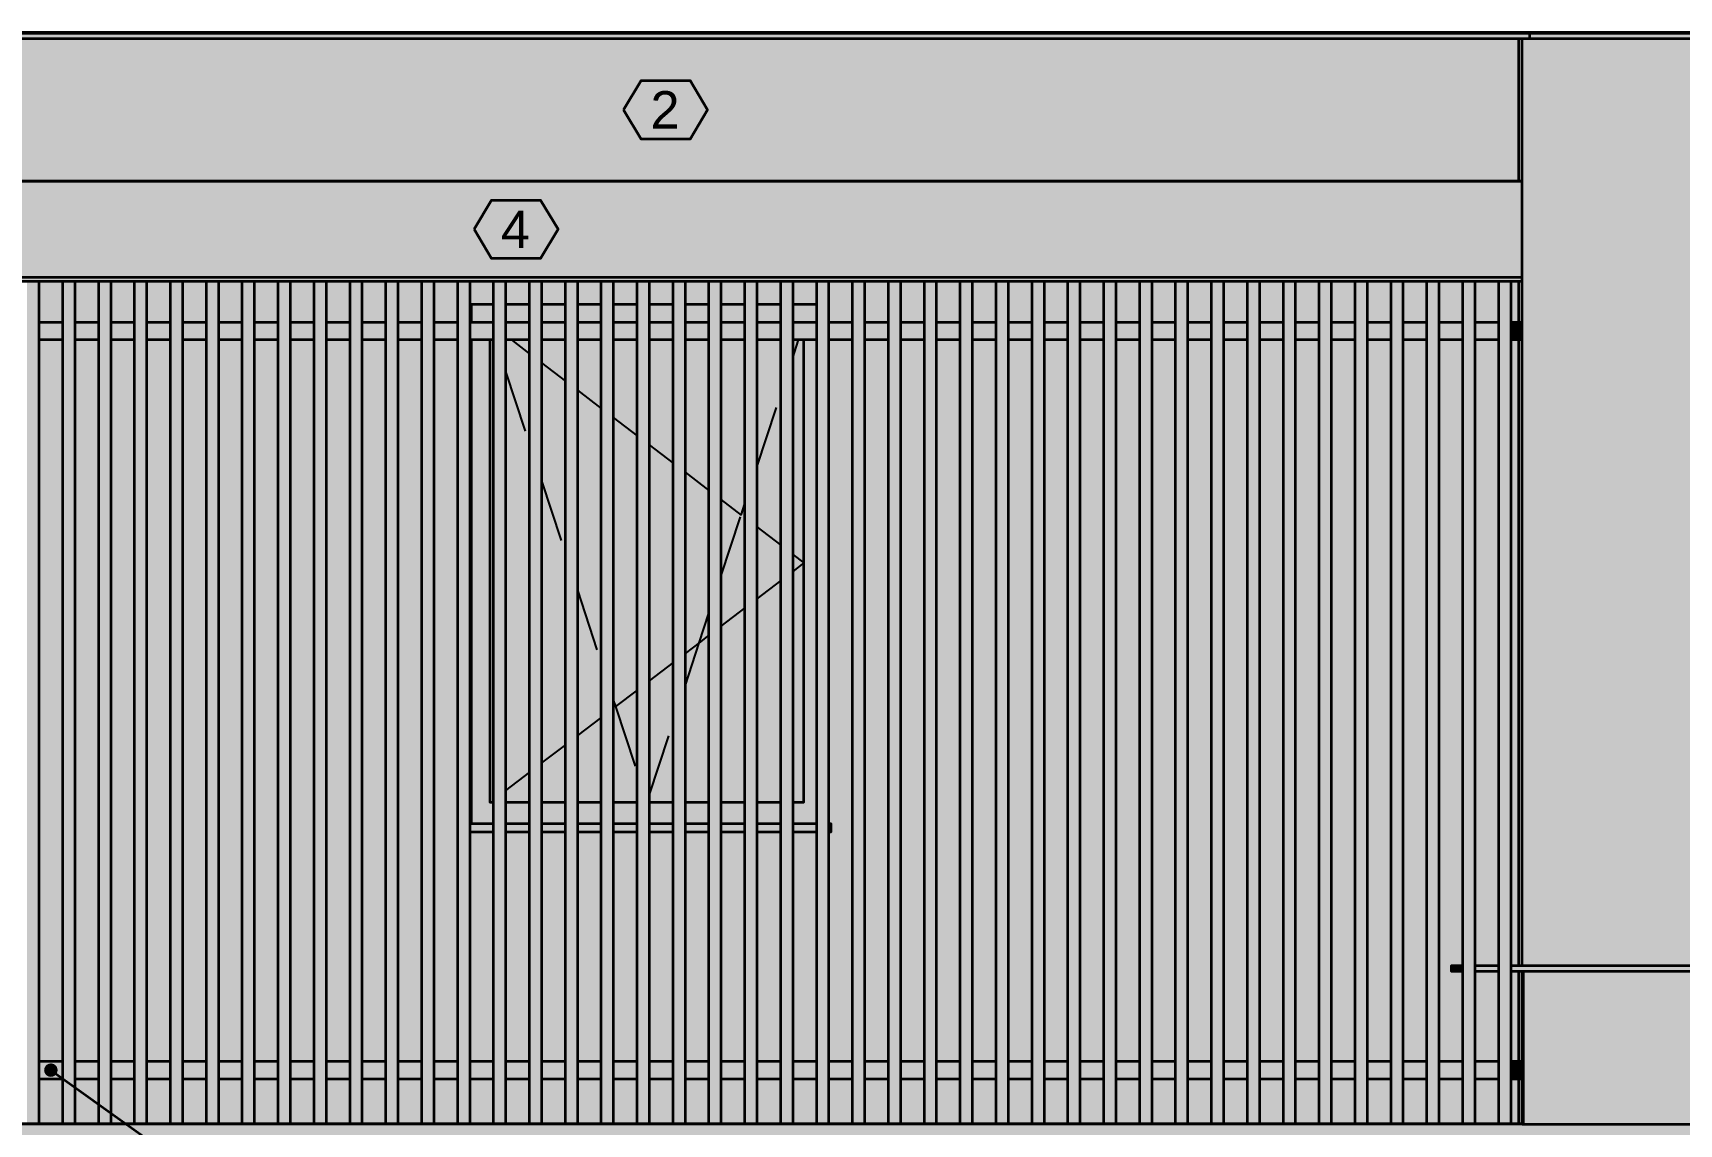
# Model space of a CAD drawing. Header units: metres. Extents: x -9.4 to 8.4, y -1.4 to 10.1.
# Drawn here: x -4.07 to 1.44, y 6.15 to 9.8 of the extents above; entities that cross this region are included whole.
import ezdxf

# ---------------------------------------------------------------- set-up
doc = ezdxf.new("R2010")
doc.units = ezdxf.units.M
doc.linetypes.add('KRESKOWA', pattern=[5.25, 4.2, -1.05])
doc.layers.add('A-ELEWACJE', color=7, linetype='Continuous', lineweight=35)
doc.layers.add('A-OPISY', color=2, linetype='Continuous', lineweight=25)
doc.styles.add('PL_ARIAL', font='arial.ttf')

msp = doc.modelspace()

# ---------------------------------------------------------------- hatches: boundary and pattern name
at = {"layer": 'A-ELEWACJE', "true_color": 0x75787b}
for points in [[(-4.84, 9.796), (0.935, 9.796), (0.935, 9.776), (-4.84, 9.776)], [(0.935, 9.776), (0.935, 9.796), (4.56, 9.796), (4.56, 9.776)], [(-2.5275, 7.154), (-2.5275, 7.125), (-2.6075, 7.125), (-2.6075, 7.154)], [(-2.4075, 7.154), (-2.4075, 7.125), (-2.4875, 7.125), (-2.4875, 7.154)], [(-2.2875, 7.154), (-2.2875, 7.125), (-2.3675, 7.125), (-2.3675, 7.154)], [(-2.1675, 7.154), (-2.1675, 7.125), (-2.2475, 7.125), (-2.2475, 7.154)], [(-2.0475, 7.154), (-2.0475, 7.125), (-2.1275, 7.125), (-2.1275, 7.154)], [(-1.9275, 7.154), (-1.9275, 7.125), (-2.0075, 7.125), (-2.0075, 7.154)], [(-1.8075, 7.154), (-1.8075, 7.125), (-1.8875, 7.125), (-1.8875, 7.154)], [(-1.6875, 7.154), (-1.6875, 7.125), (-1.7675, 7.125), (-1.7675, 7.154)], [(-1.5675, 7.154), (-1.5675, 7.125), (-1.6475, 7.125), (-1.6475, 7.154)], [(-1.4475, 7.154), (-1.4475, 7.125), (-1.5275, 7.125), (-1.5275, 7.154)], [(-1.4, 7.154), (-1.4, 7.125), (-1.4075, 7.125), (-1.4075, 7.154)], [(0.675, 6.68), (0.7125, 6.68), (0.7125, 6.66), (0.675, 6.66)], [(0.8325, 6.68), (0.8325, 6.66), (0.7525, 6.66), (0.7525, 6.68)], [(4.56, 6.68), (4.56, 6.66), (0.8725, 6.66), (0.8725, 6.68)]]:
    msp.add_hatch(color=7, dxfattribs=at).paths.add_polyline_path(points)
at = {"layer": 'A-ELEWACJE', "true_color": 0x606060}
for points in [[(-2.615, 9.776), (-1.415, 9.776), (0.9, 9.776), (0.9, 9.302), (-4.805, 9.302), (-4.805, 9.776)], [(-4.0475, 8.965), (-3.9675, 8.965), (-3.9675, 8.83), (-4.0475, 8.83)], [(-3.9275, 8.965), (-3.8475, 8.965), (-3.8475, 8.83), (-3.9275, 8.83)], [(-3.8075, 8.965), (-3.7275, 8.965), (-3.7275, 8.83), (-3.8075, 8.83)], [(-3.6875, 8.965), (-3.6075, 8.965), (-3.6075, 8.83), (-3.6875, 8.83)], [(-3.5675, 8.965), (-3.4875, 8.965), (-3.4875, 8.83), (-3.5675, 8.83)], [(-3.4475, 8.965), (-3.3675, 8.965), (-3.3675, 8.83), (-3.4475, 8.83)], [(-3.3275, 8.965), (-3.2475, 8.965), (-3.2475, 8.83), (-3.3275, 8.83)], [(-3.2075, 8.965), (-3.1275, 8.965), (-3.1275, 8.83), (-3.2075, 8.83)], [(-3.0875, 8.965), (-3.0075, 8.965), (-3.0075, 8.83), (-3.0875, 8.83)], [(-2.9675, 8.965), (-2.8875, 8.965), (-2.8875, 8.83), (-2.9675, 8.83)], [(-2.8475, 8.965), (-2.7675, 8.965), (-2.7675, 8.83), (-2.8475, 8.83)], [(-2.7275, 8.965), (-2.6475, 8.965), (-2.6475, 8.83), (-2.7275, 8.83)], [(-2.603, 8.888), (-2.603, 8.83), (-2.6075, 8.83), (-2.6075, 8.965), (-2.5275, 8.965), (-2.5275, 8.888)], [(-2.4875, 8.888), (-2.4875, 8.965), (-2.4075, 8.965), (-2.4075, 8.888)], [(-2.3675, 8.888), (-2.3675, 8.965), (-2.2875, 8.965), (-2.2875, 8.888)], [(-2.2475, 8.888), (-2.2475, 8.965), (-2.1675, 8.965), (-2.1675, 8.888)], [(-2.1275, 8.888), (-2.1275, 8.965), (-2.0475, 8.965), (-2.0475, 8.888)], [(-2.0075, 8.888), (-2.0075, 8.965), (-1.9275, 8.965), (-1.9275, 8.888)], [(-1.8875, 8.888), (-1.8875, 8.965), (-1.8075, 8.965), (-1.8075, 8.888)], [(-1.7675, 8.888), (-1.7675, 8.965), (-1.6875, 8.965), (-1.6875, 8.888)], [(-1.6475, 8.888), (-1.6475, 8.965), (-1.5675, 8.965), (-1.5675, 8.888)], [(-1.5275, 8.888), (-1.5275, 8.965), (-1.4475, 8.965), (-1.4475, 8.888)], [(-1.4075, 8.965), (-1.3275, 8.965), (-1.3275, 8.83), (-1.4075, 8.83)], [(-1.2875, 8.965), (-1.2075, 8.965), (-1.2075, 8.83), (-1.2875, 8.83)], [(-1.1675, 8.965), (-1.0875, 8.965), (-1.0875, 8.83), (-1.1675, 8.83)], [(-0.9675, 8.83), (-1.0475, 8.83), (-1.0475, 8.965), (-0.9675, 8.965)], [(-0.8475, 8.83), (-0.9275, 8.83), (-0.9275, 8.965), (-0.8475, 8.965)], [(-0.7275, 8.83), (-0.8075, 8.83), (-0.8075, 8.965), (-0.7275, 8.965)], [(-0.6075, 8.83), (-0.6875, 8.83), (-0.6875, 8.965), (-0.6075, 8.965)], [(-0.4875, 8.83), (-0.5675, 8.83), (-0.5675, 8.965), (-0.4875, 8.965)], [(-0.3675, 8.83), (-0.4475, 8.83), (-0.4475, 8.965), (-0.3675, 8.965)], [(-0.2475, 8.83), (-0.3275, 8.83), (-0.3275, 8.965), (-0.2475, 8.965)], [(-0.1275, 8.83), (-0.2075, 8.83), (-0.2075, 8.965), (-0.1275, 8.965)], [(-0.0075, 8.83), (-0.0875, 8.83), (-0.0875, 8.965), (-0.0075, 8.965)], [(0.0325, 8.965), (0.1125, 8.965), (0.1125, 8.83), (0.0325, 8.83)], [(0.1525, 8.965), (0.2325, 8.965), (0.2325, 8.83), (0.1525, 8.83)], [(0.2725, 8.965), (0.3525, 8.965), (0.3525, 8.83), (0.2725, 8.83)], [(0.3925, 8.965), (0.4725, 8.965), (0.4725, 8.83), (0.3925, 8.83)], [(0.5125, 8.965), (0.5925, 8.965), (0.5925, 8.83), (0.5125, 8.83)], [(0.6325, 8.965), (0.7125, 8.965), (0.7125, 8.83), (0.6325, 8.83)], [(0.7525, 8.965), (0.8325, 8.965), (0.8325, 8.83), (0.7525, 8.83)], [(0.8725, 8.965), (0.9, 8.965), (0.9, 8.83), (0.8725, 8.83)], [(-4.0475, 8.77), (-3.9675, 8.77), (-3.9675, 6.36), (-4.0475, 6.36)], [(-3.9275, 8.77), (-3.8475, 8.77), (-3.8475, 6.36), (-3.9275, 6.36)], [(-3.8075, 8.77), (-3.7275, 8.77), (-3.7275, 6.36), (-3.8075, 6.36)], [(-3.6875, 8.77), (-3.6075, 8.77), (-3.6075, 6.36), (-3.6875, 6.36)], [(-3.5675, 8.77), (-3.4875, 8.77), (-3.4875, 6.36), (-3.5675, 6.36)], [(-3.4475, 8.77), (-3.3675, 8.77), (-3.3675, 6.36), (-3.4475, 6.36)], [(-3.3275, 8.77), (-3.2475, 8.77), (-3.2475, 6.36), (-3.3275, 6.36)], [(-3.2075, 8.77), (-3.1275, 8.77), (-3.1275, 6.36), (-3.2075, 6.36)], [(-3.0875, 8.77), (-3.0075, 8.77), (-3.0075, 6.36), (-3.0875, 6.36)], [(-2.9675, 8.77), (-2.8875, 8.77), (-2.8875, 6.36), (-2.9675, 6.36)], [(-2.8475, 8.77), (-2.7675, 8.77), (-2.7675, 6.36), (-2.8475, 6.36)], [(-2.7275, 8.77), (-2.6475, 8.77), (-2.6475, 6.36), (-2.7275, 6.36)], [(-2.603, 7.154), (-2.6075, 7.154), (-2.6075, 8.77), (-2.603, 8.77)], [(-1.4075, 8.77), (-1.3275, 8.77), (-1.3275, 6.36), (-1.4075, 6.36), (-1.4075, 7.125), (-1.4, 7.125), (-1.4, 7.154), (-1.4075, 7.154)], [(-1.2875, 8.77), (-1.2075, 8.77), (-1.2075, 6.36), (-1.2875, 6.36)], [(-1.1675, 8.77), (-1.0875, 8.77), (-1.0875, 6.36), (-1.1675, 6.36)], [(-1.0475, 6.36), (-1.0475, 8.77), (-0.9675, 8.77), (-0.9675, 6.36)], [(-0.9275, 6.36), (-0.9275, 8.77), (-0.8475, 8.77), (-0.8475, 6.36)], [(-0.8075, 6.36), (-0.8075, 8.77), (-0.7275, 8.77), (-0.7275, 6.36)], [(-0.6875, 6.36), (-0.6875, 8.77), (-0.6075, 8.77), (-0.6075, 6.36)], [(-0.5675, 6.36), (-0.5675, 8.77), (-0.4875, 8.77), (-0.4875, 6.36)], [(-0.4475, 6.36), (-0.4475, 8.77), (-0.3675, 8.77), (-0.3675, 6.36)], [(-0.3275, 6.36), (-0.3275, 8.77), (-0.2475, 8.77), (-0.2475, 6.36)], [(-0.2075, 6.36), (-0.2075, 8.77), (-0.1275, 8.77), (-0.1275, 6.36)], [(-0.0875, 6.36), (-0.0875, 8.77), (-0.0075, 8.77), (-0.0075, 6.36)], [(0.0325, 6.36), (0.0325, 8.77), (0.1125, 8.77), (0.1125, 6.36)], [(0.1525, 6.36), (0.1525, 8.77), (0.2325, 8.77), (0.2325, 6.36)], [(0.2725, 6.36), (0.2725, 8.77), (0.3525, 8.77), (0.3525, 6.36)], [(0.3925, 6.36), (0.3925, 8.77), (0.4725, 8.77), (0.4725, 6.36)], [(0.5125, 6.36), (0.5125, 8.77), (0.5925, 8.77), (0.5925, 6.36)], [(0.6325, 6.36), (0.6325, 8.77), (0.7125, 8.77), (0.7125, 6.68), (0.675, 6.68), (0.675, 6.66), (0.7125, 6.66), (0.7125, 6.36)], [(0.8325, 6.68), (0.7525, 6.68), (0.7525, 8.77), (0.8325, 8.77)], [(0.8725, 8.77), (0.9, 8.77), (0.9, 6.68), (0.8725, 6.68)], [(-2.6075, 6.36), (-2.6075, 7.125), (-2.5275, 7.125), (-2.5275, 6.36)], [(-2.4875, 7.125), (-2.4075, 7.125), (-2.4075, 6.36), (-2.4875, 6.36)], [(-2.3675, 6.36), (-2.3675, 7.125), (-2.2875, 7.125), (-2.2875, 6.36)], [(-2.2475, 6.36), (-2.2475, 7.125), (-2.1675, 7.125), (-2.1675, 6.36)], [(-2.1275, 6.36), (-2.1275, 7.125), (-2.0475, 7.125), (-2.0475, 6.36)], [(-2.0075, 6.36), (-2.0075, 7.125), (-1.9275, 7.125), (-1.9275, 6.36)], [(-1.8875, 6.36), (-1.8875, 7.125), (-1.8075, 7.125), (-1.8075, 6.36)], [(-1.7675, 6.36), (-1.7675, 7.125), (-1.6875, 7.125), (-1.6875, 6.36)], [(-1.6475, 6.36), (-1.6475, 7.125), (-1.5675, 7.125), (-1.5675, 6.36)], [(-1.5275, 7.125), (-1.4475, 7.125), (-1.4475, 6.36), (-1.5275, 6.36)], [(0.7525, 6.36), (0.7525, 6.66), (0.8325, 6.66), (0.8325, 6.36)], [(0.8725, 6.36), (0.8725, 6.66), (0.9, 6.66), (0.9, 6.36)], [(-3.9675, 6.3), (-3.9675, 6.152), (-4.0475, 6.152), (-4.0475, 6.3)], [(-3.8475, 6.3), (-3.8475, 6.152), (-3.9275, 6.152), (-3.9275, 6.3)], [(-3.8075, 6.152), (-3.8075, 6.3), (-3.7275, 6.3), (-3.7275, 6.152)], [(-3.6075, 6.3), (-3.6075, 6.152), (-3.6875, 6.152), (-3.6875, 6.3)], [(-3.4875, 6.3), (-3.4875, 6.152), (-3.5675, 6.152), (-3.5675, 6.3)], [(-3.3675, 6.3), (-3.3675, 6.152), (-3.4475, 6.152), (-3.4475, 6.3)], [(-3.2475, 6.3), (-3.2475, 6.152), (-3.3275, 6.152), (-3.3275, 6.3)], [(-3.1275, 6.3), (-3.1275, 6.152), (-3.2075, 6.152), (-3.2075, 6.3)], [(-3.0075, 6.3), (-3.0075, 6.152), (-3.0875, 6.152), (-3.0875, 6.3)], [(-2.8875, 6.3), (-2.8875, 6.152), (-2.9675, 6.152), (-2.9675, 6.3)], [(-2.7675, 6.3), (-2.7675, 6.152), (-2.8475, 6.152), (-2.8475, 6.3)], [(-2.6475, 6.3), (-2.6475, 6.152), (-2.7275, 6.152), (-2.7275, 6.3)], [(-2.6075, 6.152), (-2.6075, 6.3), (-2.5275, 6.3), (-2.5275, 6.152)], [(-2.4075, 6.3), (-2.4075, 6.152), (-2.4875, 6.152), (-2.4875, 6.3)], [(-2.2875, 6.3), (-2.2875, 6.152), (-2.3675, 6.152), (-2.3675, 6.3)], [(-2.1675, 6.3), (-2.1675, 6.152), (-2.2475, 6.152), (-2.2475, 6.3)], [(-2.0475, 6.3), (-2.0475, 6.152), (-2.1275, 6.152), (-2.1275, 6.3)], [(-1.9275, 6.3), (-1.9275, 6.152), (-2.0075, 6.152), (-2.0075, 6.3)], [(-1.8075, 6.3), (-1.8075, 6.152), (-1.8875, 6.152), (-1.8875, 6.3)], [(-1.6875, 6.3), (-1.6875, 6.152), (-1.7675, 6.152), (-1.7675, 6.3)], [(-1.5675, 6.152), (-1.6475, 6.152), (-1.6475, 6.3), (-1.5675, 6.3)], [(-1.4475, 6.152), (-1.5275, 6.152), (-1.5275, 6.3), (-1.4475, 6.3)], [(-1.3275, 6.152), (-1.4075, 6.152), (-1.4075, 6.3), (-1.3275, 6.3)], [(-1.2875, 6.152), (-1.2875, 6.3), (-1.2075, 6.3), (-1.2075, 6.152)], [(-1.0875, 6.3), (-1.0875, 6.152), (-1.1675, 6.152), (-1.1675, 6.3)], [(-0.9675, 6.3), (-0.9675, 6.152), (-1.0475, 6.152), (-1.0475, 6.3)], [(-0.8475, 6.3), (-0.8475, 6.152), (-0.9275, 6.152), (-0.9275, 6.3)], [(-0.7275, 6.3), (-0.7275, 6.152), (-0.8075, 6.152), (-0.8075, 6.3)], [(-0.6075, 6.3), (-0.6075, 6.152), (-0.6875, 6.152), (-0.6875, 6.3)], [(-0.4875, 6.3), (-0.4875, 6.152), (-0.5675, 6.152), (-0.5675, 6.3)], [(-0.3675, 6.3), (-0.3675, 6.152), (-0.4475, 6.152), (-0.4475, 6.3)], [(-0.2475, 6.3), (-0.2475, 6.152), (-0.3275, 6.152), (-0.3275, 6.3)], [(-0.1275, 6.3), (-0.1275, 6.152), (-0.2075, 6.152), (-0.2075, 6.3)], [(-0.0075, 6.3), (-0.0075, 6.152), (-0.0875, 6.152), (-0.0875, 6.3)], [(0.1125, 6.3), (0.1125, 6.152), (0.0325, 6.152), (0.0325, 6.3)], [(0.2325, 6.3), (0.2325, 6.152), (0.1525, 6.152), (0.1525, 6.3)], [(0.3525, 6.3), (0.3525, 6.152), (0.2725, 6.152), (0.2725, 6.3)], [(0.4725, 6.3), (0.4725, 6.152), (0.3925, 6.152), (0.3925, 6.3)], [(0.5925, 6.3), (0.5925, 6.152), (0.5125, 6.152), (0.5125, 6.3)], [(0.7125, 6.3), (0.7125, 6.152), (0.6325, 6.152), (0.6325, 6.3)], [(0.8325, 6.3), (0.8325, 6.152), (0.7525, 6.152), (0.7525, 6.3)], [(0.9, 6.3), (0.9, 6.152), (0.8725, 6.152), (0.8725, 6.3)]]:
    msp.add_hatch(color=7, dxfattribs=at).paths.add_polyline_path(points)
at = {"layer": 'A-ELEWACJE', "true_color": 0xf5f4f1}
for points in [[(0.9, 9.776), (0.91, 9.776), (0.91, 9.302), (0.9, 9.302)], [(0.935, 9.776), (4.525, 9.776), (4.525, 6.68), (4.015, 6.68), (4.005, 6.68), (3.88, 6.68), (0.91, 6.68), (0.91, 8.77), (0.91, 8.83), (0.91, 8.965), (0.91, 8.98), (0.91, 9.3), (0.91, 9.302), (0.91, 9.776)], [(0.91, 8.98), (0.91, 8.965), (-5.815, 8.965), (-5.815, 8.98)], [(0.9, 8.965), (0.91, 8.965), (0.91, 8.83), (0.9, 8.83)], [(0.9, 8.77), (0.91, 8.77), (0.91, 6.68), (0.9, 6.68)], [(0.9, 6.66), (0.91, 6.66), (0.91, 6.36), (0.9, 6.36)], [(0.9, 6.3), (0.91, 6.3), (0.91, 6.152), (0.9, 6.152)]]:
    msp.add_hatch(color=7, dxfattribs=at).paths.add_polyline_path(points)
at = {"layer": 'A-ELEWACJE', "true_color": 0x797d80}
for points in [[(-5.815, 9.3), (-5.815, 9.302), (0.91, 9.302), (0.91, 9.3)], [(-5.815, 6.15), (-5.815, 6.152), (0.91, 6.152), (0.91, 6.15)]]:
    msp.add_hatch(color=7, dxfattribs=at).paths.add_polyline_path(points)
at = {"layer": 'A-ELEWACJE', "true_color": 0xbab7af}
for points in [[(-5.815, 9.3), (0.91, 9.3), (0.91, 8.98), (-5.815, 8.98)], [(-5.815, 6.15), (0.91, 6.15), (0.91, 5.85), (-5.815, 5.85)]]:
    msp.add_hatch(color=7, dxfattribs=at).paths.add_polyline_path(points)
at = {"layer": 'A-ELEWACJE', "true_color": 0xa37650}
for points in [[(-4.0475, 6.152), (-4.0875, 6.152), (-4.0875, 8.965), (-4.0475, 8.965)], [(-3.9675, 8.965), (-3.9275, 8.965), (-3.9275, 6.152), (-3.9675, 6.152)], [(-3.8075, 6.152), (-3.8475, 6.152), (-3.8475, 8.965), (-3.8075, 8.965)], [(-3.6875, 6.152), (-3.7275, 6.152), (-3.7275, 8.965), (-3.6875, 8.965)], [(-3.6075, 8.965), (-3.5675, 8.965), (-3.5675, 6.152), (-3.6075, 6.152)], [(-3.4475, 6.152), (-3.4875, 6.152), (-3.4875, 8.965), (-3.4475, 8.965)], [(-3.3275, 6.152), (-3.3675, 6.152), (-3.3675, 8.965), (-3.3275, 8.965)], [(-3.2475, 8.965), (-3.2075, 8.965), (-3.2075, 6.152), (-3.2475, 6.152)], [(-3.0875, 6.152), (-3.1275, 6.152), (-3.1275, 8.965), (-3.0875, 8.965)], [(-2.9675, 6.152), (-3.0075, 6.152), (-3.0075, 8.965), (-2.9675, 8.965)], [(-2.8475, 6.152), (-2.8875, 6.152), (-2.8875, 8.965), (-2.8475, 8.965)], [(-2.7675, 8.965), (-2.7275, 8.965), (-2.7275, 6.152), (-2.7675, 6.152)], [(-2.6075, 6.152), (-2.6475, 6.152), (-2.6475, 8.965), (-2.6075, 8.965)], [(-2.4875, 6.152), (-2.5275, 6.152), (-2.5275, 8.965), (-2.4875, 8.965)], [(-2.4075, 8.965), (-2.3675, 8.965), (-2.3675, 6.152), (-2.4075, 6.152)], [(-2.2475, 6.152), (-2.2875, 6.152), (-2.2875, 8.965), (-2.2475, 8.965)], [(-2.1275, 6.152), (-2.1675, 6.152), (-2.1675, 8.965), (-2.1275, 8.965)], [(-2.0475, 8.965), (-2.0075, 8.965), (-2.0075, 6.152), (-2.0475, 6.152)], [(-1.8875, 6.152), (-1.9275, 6.152), (-1.9275, 8.965), (-1.8875, 8.965)], [(-1.7675, 6.152), (-1.8075, 6.152), (-1.8075, 8.965), (-1.7675, 8.965)], [(-1.6875, 8.965), (-1.6475, 8.965), (-1.6475, 6.152), (-1.6875, 6.152)], [(-1.5275, 6.152), (-1.5675, 6.152), (-1.5675, 8.965), (-1.5275, 8.965)], [(-1.4075, 6.152), (-1.4475, 6.152), (-1.4475, 8.965), (-1.4075, 8.965)], [(-1.3275, 8.965), (-1.2875, 8.965), (-1.2875, 6.152), (-1.3275, 6.152)], [(-1.1675, 6.152), (-1.2075, 6.152), (-1.2075, 8.965), (-1.1675, 8.965)], [(-1.0475, 6.152), (-1.0875, 6.152), (-1.0875, 8.965), (-1.0475, 8.965)], [(-0.9675, 8.965), (-0.9275, 8.965), (-0.9275, 6.152), (-0.9675, 6.152)], [(-0.8075, 6.152), (-0.8475, 6.152), (-0.8475, 8.965), (-0.8075, 8.965)], [(-0.6875, 6.152), (-0.7275, 6.152), (-0.7275, 8.965), (-0.6875, 8.965)], [(-0.6075, 8.965), (-0.5675, 8.965), (-0.5675, 6.152), (-0.6075, 6.152)], [(-0.4475, 6.152), (-0.4875, 6.152), (-0.4875, 8.965), (-0.4475, 8.965)], [(-0.3275, 6.152), (-0.3675, 6.152), (-0.3675, 8.965), (-0.3275, 8.965)], [(-0.2475, 8.965), (-0.2075, 8.965), (-0.2075, 6.152), (-0.2475, 6.152)], [(-0.0875, 6.152), (-0.1275, 6.152), (-0.1275, 8.965), (-0.0875, 8.965)], [(0.0325, 6.152), (-0.0075, 6.152), (-0.0075, 8.965), (0.0325, 8.965)], [(0.1125, 8.965), (0.1525, 8.965), (0.1525, 6.152), (0.1125, 6.152)], [(0.2725, 6.152), (0.2325, 6.152), (0.2325, 8.965), (0.2725, 8.965)], [(0.3925, 6.152), (0.3525, 6.152), (0.3525, 8.965), (0.3925, 8.965)], [(0.5125, 6.152), (0.4725, 6.152), (0.4725, 8.965), (0.5125, 8.965)], [(0.6325, 6.152), (0.5925, 6.152), (0.5925, 8.965), (0.6325, 8.965)], [(0.7525, 6.152), (0.7125, 6.152), (0.7125, 8.965), (0.7525, 8.965)], [(0.8725, 6.152), (0.8325, 6.152), (0.8325, 8.965), (0.8725, 8.965)]]:
    msp.add_hatch(color=7, dxfattribs=at).paths.add_polyline_path(points)
at = {"layer": 'A-ELEWACJE', "true_color": 0x6a6d70}
for points in [[(-2.5275, 8.83), (-2.603, 8.83), (-2.603, 8.888), (-2.5275, 8.888)], [(-2.4875, 8.888), (-2.4075, 8.888), (-2.4075, 8.83), (-2.4875, 8.83)], [(-2.3675, 8.888), (-2.2875, 8.888), (-2.2875, 8.83), (-2.3675, 8.83)], [(-2.2475, 8.888), (-2.1675, 8.888), (-2.1675, 8.83), (-2.2475, 8.83)], [(-2.0475, 8.888), (-2.0475, 8.83), (-2.1275, 8.83), (-2.1275, 8.888)], [(-2.0075, 8.83), (-2.0075, 8.888), (-1.9275, 8.888), (-1.9275, 8.83)], [(-1.8875, 8.83), (-1.8875, 8.888), (-1.8075, 8.888), (-1.8075, 8.83)], [(-1.6875, 8.83), (-1.7675, 8.83), (-1.7675, 8.888), (-1.6875, 8.888)], [(-1.5675, 8.83), (-1.6475, 8.83), (-1.6475, 8.888), (-1.5675, 8.888)], [(-1.4475, 8.83), (-1.5275, 8.83), (-1.5275, 8.888), (-1.4475, 8.888)], [(-2.54, 7.225), (-2.5275, 7.225), (-2.5275, 7.154), (-2.603, 7.154), (-2.603, 8.77), (-2.54, 8.77)], [(-1.49, 8.77), (-1.4475, 8.77), (-1.4475, 7.154), (-1.5275, 7.154), (-1.5275, 7.225), (-1.49, 7.225)], [(-2.4075, 7.225), (-2.4075, 7.154), (-2.4875, 7.154), (-2.4875, 7.225)], [(-2.2875, 7.225), (-2.2875, 7.154), (-2.3675, 7.154), (-2.3675, 7.225)], [(-2.1675, 7.225), (-2.1675, 7.154), (-2.2475, 7.154), (-2.2475, 7.225)], [(-2.0475, 7.225), (-2.0475, 7.154), (-2.1275, 7.154), (-2.1275, 7.225)], [(-1.9275, 7.225), (-1.9275, 7.154), (-2.0075, 7.154), (-2.0075, 7.225)], [(-1.8075, 7.225), (-1.8075, 7.154), (-1.8875, 7.154), (-1.8875, 7.225)], [(-1.6875, 7.225), (-1.6875, 7.154), (-1.7675, 7.154), (-1.7675, 7.225)], [(-1.5675, 7.225), (-1.5675, 7.154), (-1.6475, 7.154), (-1.6475, 7.225)]]:
    msp.add_hatch(color=7, dxfattribs=at).paths.add_polyline_path(points)
at = {"layer": 'A-ELEWACJE', "true_color": 0x6b6e70}
for points in [[(-3.9675, 8.83), (-3.9675, 8.77), (-4.0475, 8.77), (-4.0475, 8.83)], [(-3.8475, 8.83), (-3.8475, 8.77), (-3.9275, 8.77), (-3.9275, 8.83)], [(-3.7275, 8.83), (-3.7275, 8.77), (-3.8075, 8.77), (-3.8075, 8.83)], [(-3.6075, 8.83), (-3.6075, 8.77), (-3.6875, 8.77), (-3.6875, 8.83)], [(-3.4875, 8.83), (-3.4875, 8.77), (-3.5675, 8.77), (-3.5675, 8.83)], [(-3.3675, 8.83), (-3.3675, 8.77), (-3.4475, 8.77), (-3.4475, 8.83)], [(-3.2475, 8.83), (-3.2475, 8.77), (-3.3275, 8.77), (-3.3275, 8.83)], [(-3.1275, 8.83), (-3.1275, 8.77), (-3.2075, 8.77), (-3.2075, 8.83)], [(-3.0075, 8.83), (-3.0075, 8.77), (-3.0875, 8.77), (-3.0875, 8.83)], [(-2.8875, 8.83), (-2.8875, 8.77), (-2.9675, 8.77), (-2.9675, 8.83)], [(-2.7675, 8.83), (-2.7675, 8.77), (-2.8475, 8.77), (-2.8475, 8.83)], [(-2.6475, 8.83), (-2.6475, 8.77), (-2.7275, 8.77), (-2.7275, 8.83)], [(-2.5275, 8.83), (-2.5275, 8.77), (-2.6075, 8.77), (-2.6075, 8.83)], [(-2.4075, 8.83), (-2.4075, 8.77), (-2.4875, 8.77), (-2.4875, 8.83)], [(-2.2875, 8.83), (-2.2875, 8.77), (-2.3675, 8.77), (-2.3675, 8.83)], [(-2.1675, 8.83), (-2.1675, 8.77), (-2.2475, 8.77), (-2.2475, 8.83)], [(-2.0475, 8.83), (-2.0475, 8.77), (-2.1275, 8.77), (-2.1275, 8.83)], [(-1.9275, 8.83), (-1.9275, 8.77), (-2.0075, 8.77), (-2.0075, 8.83)], [(-1.8075, 8.83), (-1.8075, 8.77), (-1.8875, 8.77), (-1.8875, 8.83)], [(-1.6875, 8.83), (-1.6875, 8.77), (-1.7675, 8.77), (-1.7675, 8.83)], [(-1.5675, 8.83), (-1.5675, 8.77), (-1.6475, 8.77), (-1.6475, 8.83)], [(-1.4475, 8.83), (-1.4475, 8.77), (-1.5275, 8.77), (-1.5275, 8.83)], [(-1.3275, 8.83), (-1.3275, 8.77), (-1.4075, 8.77), (-1.4075, 8.83)], [(-1.2075, 8.83), (-1.2075, 8.77), (-1.2875, 8.77), (-1.2875, 8.83)], [(-1.0875, 8.83), (-1.0875, 8.77), (-1.1675, 8.77), (-1.1675, 8.83)], [(-0.9675, 8.83), (-0.9675, 8.77), (-1.0475, 8.77), (-1.0475, 8.83)], [(-0.8475, 8.83), (-0.8475, 8.77), (-0.9275, 8.77), (-0.9275, 8.83)], [(-0.7275, 8.83), (-0.7275, 8.77), (-0.8075, 8.77), (-0.8075, 8.83)], [(-0.6075, 8.83), (-0.6075, 8.77), (-0.6875, 8.77), (-0.6875, 8.83)], [(-0.4875, 8.83), (-0.4875, 8.77), (-0.5675, 8.77), (-0.5675, 8.83)], [(-0.3675, 8.83), (-0.3675, 8.77), (-0.4475, 8.77), (-0.4475, 8.83)], [(-0.2475, 8.83), (-0.2475, 8.77), (-0.3275, 8.77), (-0.3275, 8.83)], [(-0.1275, 8.83), (-0.1275, 8.77), (-0.2075, 8.77), (-0.2075, 8.83)], [(-0.0075, 8.83), (-0.0075, 8.77), (-0.0875, 8.77), (-0.0875, 8.83)], [(0.1125, 8.83), (0.1125, 8.77), (0.0325, 8.77), (0.0325, 8.83)], [(0.2325, 8.83), (0.2325, 8.77), (0.1525, 8.77), (0.1525, 8.83)], [(0.3525, 8.83), (0.3525, 8.77), (0.2725, 8.77), (0.2725, 8.83)], [(0.4725, 8.83), (0.4725, 8.77), (0.3925, 8.77), (0.3925, 8.83)], [(0.5925, 8.83), (0.5925, 8.77), (0.5125, 8.77), (0.5125, 8.83)], [(0.7125, 8.83), (0.7125, 8.77), (0.6325, 8.77), (0.6325, 8.83)], [(0.8325, 8.83), (0.8325, 8.77), (0.7525, 8.77), (0.7525, 8.83)], [(0.91, 8.83), (0.91, 8.77), (0.8725, 8.77), (0.8725, 8.83)], [(-3.9675, 6.36), (-3.9675, 6.3), (-4.0475, 6.3), (-4.0475, 6.36)], [(-3.8475, 6.36), (-3.8475, 6.3), (-3.9275, 6.3), (-3.9275, 6.36)], [(-3.7275, 6.36), (-3.7275, 6.3), (-3.8075, 6.3), (-3.8075, 6.36)], [(-3.6075, 6.36), (-3.6075, 6.3), (-3.6875, 6.3), (-3.6875, 6.36)], [(-3.4875, 6.36), (-3.4875, 6.3), (-3.5675, 6.3), (-3.5675, 6.36)], [(-3.3675, 6.36), (-3.3675, 6.3), (-3.4475, 6.3), (-3.4475, 6.36)], [(-3.2475, 6.36), (-3.2475, 6.3), (-3.3275, 6.3), (-3.3275, 6.36)], [(-3.1275, 6.36), (-3.1275, 6.3), (-3.2075, 6.3), (-3.2075, 6.36)], [(-3.0075, 6.36), (-3.0075, 6.3), (-3.0875, 6.3), (-3.0875, 6.36)], [(-2.8875, 6.36), (-2.8875, 6.3), (-2.9675, 6.3), (-2.9675, 6.36)], [(-2.7675, 6.36), (-2.7675, 6.3), (-2.8475, 6.3), (-2.8475, 6.36)], [(-2.6475, 6.36), (-2.6475, 6.3), (-2.7275, 6.3), (-2.7275, 6.36)], [(-2.5275, 6.36), (-2.5275, 6.3), (-2.6075, 6.3), (-2.6075, 6.36)], [(-2.4075, 6.36), (-2.4075, 6.3), (-2.4875, 6.3), (-2.4875, 6.36)], [(-2.2875, 6.36), (-2.2875, 6.3), (-2.3675, 6.3), (-2.3675, 6.36)], [(-2.1675, 6.36), (-2.1675, 6.3), (-2.2475, 6.3), (-2.2475, 6.36)], [(-2.0475, 6.36), (-2.0475, 6.3), (-2.1275, 6.3), (-2.1275, 6.36)], [(-1.9275, 6.36), (-1.9275, 6.3), (-2.0075, 6.3), (-2.0075, 6.36)], [(-1.8075, 6.36), (-1.8075, 6.3), (-1.8875, 6.3), (-1.8875, 6.36)], [(-1.6875, 6.36), (-1.6875, 6.3), (-1.7675, 6.3), (-1.7675, 6.36)], [(-1.5675, 6.36), (-1.5675, 6.3), (-1.6475, 6.3), (-1.6475, 6.36)], [(-1.4475, 6.36), (-1.4475, 6.3), (-1.5275, 6.3), (-1.5275, 6.36)], [(-1.3275, 6.36), (-1.3275, 6.3), (-1.4075, 6.3), (-1.4075, 6.36)], [(-1.2075, 6.36), (-1.2075, 6.3), (-1.2875, 6.3), (-1.2875, 6.36)], [(-1.0875, 6.36), (-1.0875, 6.3), (-1.1675, 6.3), (-1.1675, 6.36)], [(-0.9675, 6.36), (-0.9675, 6.3), (-1.0475, 6.3), (-1.0475, 6.36)], [(-0.8475, 6.36), (-0.8475, 6.3), (-0.9275, 6.3), (-0.9275, 6.36)], [(-0.7275, 6.36), (-0.7275, 6.3), (-0.8075, 6.3), (-0.8075, 6.36)], [(-0.6075, 6.36), (-0.6075, 6.3), (-0.6875, 6.3), (-0.6875, 6.36)], [(-0.4875, 6.36), (-0.4875, 6.3), (-0.5675, 6.3), (-0.5675, 6.36)], [(-0.3675, 6.36), (-0.3675, 6.3), (-0.4475, 6.3), (-0.4475, 6.36)], [(-0.2475, 6.36), (-0.2475, 6.3), (-0.3275, 6.3), (-0.3275, 6.36)], [(-0.1275, 6.36), (-0.1275, 6.3), (-0.2075, 6.3), (-0.2075, 6.36)], [(-0.0075, 6.36), (-0.0075, 6.3), (-0.0875, 6.3), (-0.0875, 6.36)], [(0.1125, 6.36), (0.1125, 6.3), (0.0325, 6.3), (0.0325, 6.36)], [(0.2325, 6.36), (0.2325, 6.3), (0.1525, 6.3), (0.1525, 6.36)], [(0.3525, 6.36), (0.3525, 6.3), (0.2725, 6.3), (0.2725, 6.36)], [(0.4725, 6.36), (0.4725, 6.3), (0.3925, 6.3), (0.3925, 6.36)], [(0.5925, 6.36), (0.5925, 6.3), (0.5125, 6.3), (0.5125, 6.36)], [(0.7125, 6.36), (0.7125, 6.3), (0.6325, 6.3), (0.6325, 6.36)], [(0.8325, 6.36), (0.8325, 6.3), (0.7525, 6.3), (0.7525, 6.36)], [(0.91, 6.36), (0.91, 6.3), (0.8725, 6.3), (0.8725, 6.36)]]:
    msp.add_hatch(color=7, dxfattribs=at).paths.add_polyline_path(points)
at = {"layer": 'A-ELEWACJE', "true_color": 0xa9c3cd}
for points in [[(-2.54, 8.77), (-2.5275, 8.77), (-2.5275, 7.225), (-2.54, 7.225)], [(-2.4875, 7.225), (-2.4875, 8.77), (-2.4075, 8.77), (-2.4075, 7.225)], [(-2.3675, 7.225), (-2.3675, 8.77), (-2.2875, 8.77), (-2.2875, 7.225)], [(-2.2475, 7.225), (-2.2475, 8.77), (-2.1675, 8.77), (-2.1675, 7.225)], [(-2.1275, 7.225), (-2.1275, 8.77), (-2.0475, 8.77), (-2.0475, 7.225)], [(-2.0075, 7.225), (-2.0075, 8.77), (-1.9275, 8.77), (-1.9275, 7.225)], [(-1.8875, 7.225), (-1.8875, 8.77), (-1.8075, 8.77), (-1.8075, 7.225)], [(-1.7675, 7.225), (-1.7675, 8.77), (-1.6875, 8.77), (-1.6875, 7.225)], [(-1.6475, 7.225), (-1.6475, 8.77), (-1.5675, 8.77), (-1.5675, 7.225)], [(-1.49, 7.225), (-1.5275, 7.225), (-1.5275, 8.77), (-1.49, 8.77)]]:
    msp.add_hatch(color=7, dxfattribs=at).paths.add_polyline_path(points)
at = {"layer": 'A-ELEWACJE', "true_color": 0xbebbb4}
msp.add_hatch(color=7, dxfattribs=at).paths.add_polyline_path([(0.91, 6.152), (0.91, 6.3), (0.91, 6.36), (0.91, 6.66), (0.915, 6.66), (0.915, 6.15), (0.91, 6.15)])
at = {"layer": 'A-ELEWACJE', "true_color": 0x979a9e}
msp.add_hatch(color=7, dxfattribs=at).paths.add_polyline_path([(0.915, 6.15), (0.915, 6.66), (4.32, 6.66), (4.32, 6.15)])
at = {"layer": 'A-ELEWACJE', "true_color": 0xf5f4f1}
h = msp.add_hatch(color=7, dxfattribs=at)
h.paths.add_polyline_path([(4.525, 6.15), (4.525, 3.87), (4.28, 3.87), (-4.16, 3.87), (-4.285, 3.87), (-4.295, 3.87), (-4.805, 3.87), (-4.805, 5.835), (0.91, 5.835), (0.91, 5.85), (0.91, 6.15)])
h.paths.add_polyline_path([(-1.827, 5.488), (-3.303, 5.488), (-3.303, 4.004), (-3.33, 4.004), (-3.33, 3.975), (-1.8, 3.975), (-1.8, 4.004), (-1.827, 4.004)], flags=0)
at = {"layer": 'A-OPISY', "true_color": 0xffffff}
for points in [[(-2.093, 9.539), (-2.0345, 9.6365), (-1.8705, 9.6365), (-1.812, 9.539), (-1.8705, 9.4415), (-2.0345, 9.4415)], [(-2.593, 9.14), (-2.5345, 9.2375), (-2.3705, 9.2375), (-2.312, 9.14), (-2.3705, 9.0425), (-2.5345, 9.0425)]]:
    msp.add_hatch(color=7, dxfattribs=at).paths.add_polyline_path(points)
at = {"layer": 'A-OPISY', "true_color": 0x000000}
msp.add_hatch(color=7, dxfattribs=at).paths.add_polyline_path([(-3.985, 6.33), (-3.9858, 6.3358), (-3.988, 6.3413), (-3.9916, 6.3459), (-3.9963, 6.3495), (-4.0017, 6.3517), (-4.0075, 6.3525), (-4.0133, 6.3517), (-4.0188, 6.3495), (-4.0234, 6.3459), (-4.027, 6.3413), (-4.0292, 6.3358), (-4.03, 6.33), (-4.0292, 6.3242), (-4.027, 6.3187), (-4.0234, 6.3141), (-4.0188, 6.3105), (-4.0133, 6.3083), (-4.0075, 6.3075), (-4.0017, 6.3083), (-3.9963, 6.3105), (-3.9916, 6.3141), (-3.988, 6.3187), (-3.9858, 6.3242)])

# ---------------------------------------------------------------- linework, layer by layer
at = {"layer": 'A-ELEWACJE', "lineweight": 35, "ltscale": 0.05}
for points in [[(-4.84, 9.776), (-4.84, 9.796), (0.935, 9.796), (0.935, 9.776), (-4.84, 9.776)], [(0.9354, 9.796), (4.56, 9.796), (4.56, 9.776), (0.9354, 9.776)], [(0.9, 9.3024), (0.9, 9.7756)], [(0.91, 9.7756), (0.91, 9.3024)], [(-5.815, 9.3), (-5.815, 9.302), (0.91, 9.302), (0.91, 9.3), (-5.815, 9.3)], [(0.91, 9.2996), (0.91, 8.9804)], [(-5.815, 8.98), (0.91, 8.98), (0.91, 8.965), (-5.815, 8.965), (-5.815, 8.98)], [(-4.0475, 8.9646), (-4.0475, 6.1524)], [(-3.9675, 6.1524), (-3.9675, 8.9646)], [(-3.9275, 8.9646), (-3.9275, 6.1524)], [(-3.8475, 6.1524), (-3.8475, 8.9646)], [(-3.8075, 8.9646), (-3.8075, 6.1524)], [(-3.7275, 6.1524), (-3.7275, 8.9646)], [(-3.6875, 8.9646), (-3.6875, 6.1524)], [(-3.6075, 6.1524), (-3.6075, 8.9646)], [(-3.5675, 8.9646), (-3.5675, 6.1524)], [(-3.4875, 6.1524), (-3.4875, 8.9646)], [(-3.4475, 8.9646), (-3.4475, 6.1524)], [(-3.3675, 6.1524), (-3.3675, 8.9646)], [(-3.3275, 8.9646), (-3.3275, 6.1524)], [(-3.2475, 6.1524), (-3.2475, 8.9646)], [(-3.2075, 8.9646), (-3.2075, 6.1524)], [(-3.1275, 6.1524), (-3.1275, 8.9646)], [(-3.0875, 8.9646), (-3.0875, 6.1524)], [(-3.0075, 6.1524), (-3.0075, 8.9646)], [(-2.9675, 8.9646), (-2.9675, 6.1524)], [(-2.8875, 6.1524), (-2.8875, 8.9646)], [(-2.8475, 8.9646), (-2.8475, 6.1524)], [(-2.7675, 6.1524), (-2.7675, 8.9646)], [(-2.7275, 8.9646), (-2.7275, 6.1524)], [(-2.6475, 6.1524), (-2.6475, 8.9646)], [(-2.6075, 8.9646), (-2.6075, 6.1524)], [(-2.5275, 6.1524), (-2.5275, 8.9646)], [(-2.4875, 8.9646), (-2.4875, 6.1524)], [(-2.4075, 6.1524), (-2.4075, 8.9646)], [(-2.3675, 8.9646), (-2.3675, 6.1524)], [(-2.2875, 6.1524), (-2.2875, 8.9646)], [(-2.2475, 8.9646), (-2.2475, 6.1524)], [(-2.1675, 6.1524), (-2.1675, 8.9646)], [(-2.1275, 8.9646), (-2.1275, 6.1524)], [(-2.0475, 6.1524), (-2.0475, 8.9646)], [(-2.0075, 8.9646), (-2.0075, 6.1524)], [(-1.9275, 6.1524), (-1.9275, 8.9646)], [(-1.8875, 8.9646), (-1.8875, 6.1524)], [(-1.8075, 6.1524), (-1.8075, 8.9646)], [(-1.7675, 8.9646), (-1.7675, 6.1524)], [(-1.6875, 6.1524), (-1.6875, 8.9646)], [(-1.6475, 8.9646), (-1.6475, 6.1524)], [(-1.5675, 6.1524), (-1.5675, 8.9646)], [(-1.5275, 8.9646), (-1.5275, 6.1524)], [(-1.4475, 6.1524), (-1.4475, 8.9646)], [(-1.4075, 8.9646), (-1.4075, 6.1524)], [(-1.3275, 6.1524), (-1.3275, 8.9646)], [(-1.2875, 8.9646), (-1.2875, 6.1524)], [(-1.2075, 6.1524), (-1.2075, 8.9646)], [(-1.1675, 8.9646), (-1.1675, 6.1524)], [(-1.0875, 6.1524), (-1.0875, 8.9646)], [(-1.0475, 8.9646), (-1.0475, 6.1524)], [(-0.9675, 6.1524), (-0.9675, 8.9646)], [(-0.9275, 8.9646), (-0.9275, 6.1524)], [(-0.8475, 6.1524), (-0.8475, 8.9646)], [(-0.8075, 8.9646), (-0.8075, 6.1524)], [(-0.7275, 6.1524), (-0.7275, 8.9646)], [(-0.6875, 8.9646), (-0.6875, 6.1524)], [(-0.6075, 6.1524), (-0.6075, 8.9646)], [(-0.5675, 8.9646), (-0.5675, 6.1524)], [(-0.4875, 6.1524), (-0.4875, 8.9646)], [(-0.4475, 8.9646), (-0.4475, 6.1524)], [(-0.3675, 6.1524), (-0.3675, 8.9646)], [(-0.3275, 8.9646), (-0.3275, 6.1524)], [(-0.2475, 6.1524), (-0.2475, 8.9646)], [(-0.2075, 8.9646), (-0.2075, 6.1524)], [(-0.1275, 6.1524), (-0.1275, 8.9646)], [(-0.0875, 8.9646), (-0.0875, 6.1524)], [(-0.0075, 6.1524), (-0.0075, 8.9646)], [(0.0325, 8.9646), (0.0325, 6.1524)], [(0.1125, 6.1524), (0.1125, 8.9646)], [(0.1525, 8.9646), (0.1525, 6.1524)], [(0.2325, 6.1524), (0.2325, 8.9646)], [(0.2725, 8.9646), (0.2725, 6.1524)], [(0.3525, 6.1524), (0.3525, 8.9646)], [(0.3925, 8.9646), (0.3925, 6.1524)], [(0.4725, 6.1524), (0.4725, 8.9646)], [(0.5125, 8.9646), (0.5125, 6.1524)], [(0.5925, 6.1524), (0.5925, 8.9646)], [(0.6325, 8.9646), (0.6325, 6.1524)], [(0.7125, 6.1524), (0.7125, 8.9646)], [(0.7525, 8.9646), (0.7525, 6.1524)], [(0.8325, 6.1524), (0.8325, 8.9646)], [(0.8725, 8.9646), (0.8725, 6.1524)], [(0.9, 8.8304), (0.9, 8.9646)], [(0.91, 8.9646), (0.91, 8.8304)], [(-2.5279, 8.888), (-2.603, 8.888), (-2.603, 8.8304)], [(-2.4079, 8.888), (-2.4871, 8.888)], [(-2.2879, 8.888), (-2.3671, 8.888)], [(-2.1679, 8.888), (-2.2471, 8.888)], [(-2.0479, 8.888), (-2.1271, 8.888)], [(-1.9279, 8.888), (-2.0071, 8.888)], [(-1.8079, 8.888), (-1.8871, 8.888)], [(-1.6879, 8.888), (-1.7671, 8.888)], [(-1.5679, 8.888), (-1.6471, 8.888)], [(-1.4479, 8.888), (-1.5271, 8.888)], [(-4.0471, 8.83), (-3.9679, 8.83)], [(-3.9271, 8.83), (-3.8479, 8.83)], [(-3.8071, 8.83), (-3.7279, 8.83)], [(-3.6871, 8.83), (-3.6079, 8.83)], [(-3.5671, 8.83), (-3.4879, 8.83)], [(-3.4471, 8.83), (-3.3679, 8.83)], [(-3.3271, 8.83), (-3.2479, 8.83)], [(-3.2071, 8.83), (-3.1279, 8.83)], [(-3.0871, 8.83), (-3.0079, 8.83)], [(-2.9671, 8.83), (-2.8879, 8.83)], [(-2.8471, 8.83), (-2.7679, 8.83)], [(-2.7271, 8.83), (-2.6479, 8.83)], [(-2.6071, 8.83), (-2.5279, 8.83)], [(-2.4871, 8.83), (-2.4079, 8.83)], [(-2.3671, 8.83), (-2.2879, 8.83)], [(-2.2471, 8.83), (-2.1679, 8.83)], [(-2.1271, 8.83), (-2.0479, 8.83)], [(-2.0071, 8.83), (-1.9279, 8.83)], [(-1.8871, 8.83), (-1.8079, 8.83)], [(-1.7671, 8.83), (-1.6879, 8.83)], [(-1.6471, 8.83), (-1.5679, 8.83)], [(-1.5271, 8.83), (-1.4479, 8.83)], [(-1.4071, 8.83), (-1.3279, 8.83)], [(-1.2871, 8.83), (-1.2079, 8.83)], [(-1.1671, 8.83), (-1.0879, 8.83)], [(-1.0471, 8.83), (-0.9679, 8.83)], [(-0.9271, 8.83), (-0.8479, 8.83)], [(-0.8071, 8.83), (-0.7279, 8.83)], [(-0.6871, 8.83), (-0.6079, 8.83)], [(-0.5671, 8.83), (-0.4879, 8.83)], [(-0.4471, 8.83), (-0.3679, 8.83)], [(-0.3271, 8.83), (-0.2479, 8.83)], [(-0.2071, 8.83), (-0.1279, 8.83)], [(-0.0871, 8.83), (-0.0079, 8.83)], [(0.0329, 8.83), (0.1121, 8.83)], [(0.1529, 8.83), (0.2321, 8.83)], [(0.2729, 8.83), (0.3521, 8.83)], [(0.3929, 8.83), (0.4721, 8.83)], [(0.5129, 8.83), (0.5921, 8.83)], [(0.6329, 8.83), (0.7121, 8.83)], [(0.7529, 8.83), (0.8321, 8.83)], [(0.8729, 8.83), (0.91, 8.83), (0.91, 8.77), (0.8729, 8.77)], [(-3.9679, 8.77), (-4.0471, 8.77)], [(-3.8479, 8.77), (-3.9271, 8.77)], [(-3.7279, 8.77), (-3.8071, 8.77)], [(-3.6079, 8.77), (-3.6871, 8.77)], [(-3.4879, 8.77), (-3.5671, 8.77)], [(-3.3679, 8.77), (-3.4471, 8.77)], [(-3.2479, 8.77), (-3.3271, 8.77)], [(-3.1279, 8.77), (-3.2071, 8.77)], [(-3.0079, 8.77), (-3.0871, 8.77)], [(-2.8879, 8.77), (-2.9671, 8.77)], [(-2.7679, 8.77), (-2.8471, 8.77)], [(-2.6479, 8.77), (-2.7271, 8.77)], [(-2.5279, 8.77), (-2.6071, 8.77)], [(-2.603, 8.7696), (-2.603, 7.1544)], [(-2.54, 8.7696), (-2.54, 7.225), (-2.5279, 7.225)], [(-2.4079, 8.77), (-2.4871, 8.77)], [(-2.2879, 8.77), (-2.3671, 8.77)], [(-2.1679, 8.77), (-2.2471, 8.77)], [(-2.0479, 8.77), (-2.1271, 8.77)], [(-1.9279, 8.77), (-2.0071, 8.77)], [(-1.8079, 8.77), (-1.8871, 8.77)], [(-1.6879, 8.77), (-1.7671, 8.77)], [(-1.5679, 8.77), (-1.6471, 8.77)], [(-1.4479, 8.77), (-1.5271, 8.77)], [(-1.5271, 7.225), (-1.49, 7.225), (-1.49, 8.7696)], [(-1.3279, 8.77), (-1.4071, 8.77)], [(-1.2079, 8.77), (-1.2871, 8.77)], [(-1.0879, 8.77), (-1.1671, 8.77)], [(-0.9679, 8.77), (-1.0471, 8.77)], [(-0.8479, 8.77), (-0.9271, 8.77)], [(-0.7279, 8.77), (-0.8071, 8.77)], [(-0.6079, 8.77), (-0.6871, 8.77)], [(-0.4879, 8.77), (-0.5671, 8.77)], [(-0.3679, 8.77), (-0.4471, 8.77)], [(-0.2479, 8.77), (-0.3271, 8.77)], [(-0.1279, 8.77), (-0.2071, 8.77)], [(-0.0079, 8.77), (-0.0871, 8.77)], [(0.1121, 8.77), (0.0329, 8.77)], [(0.2321, 8.77), (0.1529, 8.77)], [(0.3521, 8.77), (0.2729, 8.77)], [(0.4721, 8.77), (0.3929, 8.77)], [(0.5921, 8.77), (0.5129, 8.77)], [(0.7121, 8.77), (0.6329, 8.77)], [(0.8321, 8.77), (0.7529, 8.77)], [(0.9, 6.6804), (0.9, 8.7696)], [(0.91, 8.7696), (0.91, 6.6804)], [(-2.4871, 7.225), (-2.4079, 7.225)], [(-2.3671, 7.225), (-2.2879, 7.225)], [(-2.2471, 7.225), (-2.1679, 7.225)], [(-2.1271, 7.225), (-2.0479, 7.225)], [(-2.0071, 7.225), (-1.9279, 7.225)], [(-1.8871, 7.225), (-1.8079, 7.225)], [(-1.7671, 7.225), (-1.6879, 7.225)], [(-1.6471, 7.225), (-1.5679, 7.225)], [(-2.6071, 7.154), (-2.5279, 7.154)], [(-2.4871, 7.154), (-2.4079, 7.154)], [(-2.3671, 7.154), (-2.2879, 7.154)], [(-2.2471, 7.154), (-2.1679, 7.154)], [(-2.1271, 7.154), (-2.0479, 7.154)], [(-2.0071, 7.154), (-1.9279, 7.154)], [(-1.8871, 7.154), (-1.8079, 7.154)], [(-1.7671, 7.154), (-1.6879, 7.154)], [(-1.6471, 7.154), (-1.5679, 7.154)], [(-1.5271, 7.154), (-1.4479, 7.154)], [(-1.4071, 7.154), (-1.4, 7.154), (-1.4, 7.125), (-1.4071, 7.125)], [(-2.5279, 7.125), (-2.6071, 7.125)], [(-2.4079, 7.125), (-2.4871, 7.125)], [(-2.2879, 7.125), (-2.3671, 7.125)], [(-2.1679, 7.125), (-2.2471, 7.125)], [(-2.0479, 7.125), (-2.1271, 7.125)], [(-1.9279, 7.125), (-2.0071, 7.125)], [(-1.8079, 7.125), (-1.8871, 7.125)], [(-1.6879, 7.125), (-1.7671, 7.125)], [(-1.5679, 7.125), (-1.6471, 7.125)], [(-1.4479, 7.125), (-1.5271, 7.125)], [(0.7121, 6.66), (0.675, 6.66), (0.675, 6.68), (0.7121, 6.68)], [(0.7529, 6.68), (0.8321, 6.68)], [(0.8321, 6.66), (0.7529, 6.66)], [(0.8729, 6.68), (4.56, 6.68), (4.56, 6.66), (0.8729, 6.66)], [(0.9, 6.3604), (0.9, 6.6596)], [(0.91, 6.6596), (0.91, 6.3604)], [(0.915, 6.1504), (0.915, 6.6596)], [(-4.0471, 6.36), (-3.9679, 6.36)], [(-3.9271, 6.36), (-3.8479, 6.36)], [(-3.8071, 6.36), (-3.7279, 6.36)], [(-3.6871, 6.36), (-3.6079, 6.36)], [(-3.5671, 6.36), (-3.4879, 6.36)], [(-3.4471, 6.36), (-3.3679, 6.36)], [(-3.3271, 6.36), (-3.2479, 6.36)], [(-3.2071, 6.36), (-3.1279, 6.36)], [(-3.0871, 6.36), (-3.0079, 6.36)], [(-2.9671, 6.36), (-2.8879, 6.36)], [(-2.8471, 6.36), (-2.7679, 6.36)], [(-2.7271, 6.36), (-2.6479, 6.36)], [(-2.6071, 6.36), (-2.5279, 6.36)], [(-2.4871, 6.36), (-2.4079, 6.36)], [(-2.3671, 6.36), (-2.2879, 6.36)], [(-2.2471, 6.36), (-2.1679, 6.36)], [(-2.1271, 6.36), (-2.0479, 6.36)], [(-2.0071, 6.36), (-1.9279, 6.36)], [(-1.8871, 6.36), (-1.8079, 6.36)], [(-1.7671, 6.36), (-1.6879, 6.36)], [(-1.6471, 6.36), (-1.5679, 6.36)], [(-1.5271, 6.36), (-1.4479, 6.36)], [(-1.4071, 6.36), (-1.3279, 6.36)], [(-1.2871, 6.36), (-1.2079, 6.36)], [(-1.1671, 6.36), (-1.0879, 6.36)], [(-1.0471, 6.36), (-0.9679, 6.36)], [(-0.9271, 6.36), (-0.8479, 6.36)], [(-0.8071, 6.36), (-0.7279, 6.36)], [(-0.6871, 6.36), (-0.6079, 6.36)], [(-0.5671, 6.36), (-0.4879, 6.36)], [(-0.4471, 6.36), (-0.3679, 6.36)], [(-0.3271, 6.36), (-0.2479, 6.36)], [(-0.2071, 6.36), (-0.1279, 6.36)], [(-0.0871, 6.36), (-0.0079, 6.36)], [(0.0329, 6.36), (0.1121, 6.36)], [(0.1529, 6.36), (0.2321, 6.36)], [(0.2729, 6.36), (0.3521, 6.36)], [(0.3929, 6.36), (0.4721, 6.36)], [(0.5129, 6.36), (0.5921, 6.36)], [(0.6329, 6.36), (0.7121, 6.36)], [(0.7529, 6.36), (0.8321, 6.36)], [(0.8729, 6.36), (0.91, 6.36), (0.91, 6.3), (0.8729, 6.3)], [(-3.9679, 6.3), (-4.0471, 6.3)], [(-3.8479, 6.3), (-3.9271, 6.3)], [(-3.7279, 6.3), (-3.8071, 6.3)], [(-3.6079, 6.3), (-3.6871, 6.3)], [(-3.4879, 6.3), (-3.5671, 6.3)], [(-3.3679, 6.3), (-3.4471, 6.3)], [(-3.2479, 6.3), (-3.3271, 6.3)], [(-3.1279, 6.3), (-3.2071, 6.3)], [(-3.0079, 6.3), (-3.0871, 6.3)], [(-2.8879, 6.3), (-2.9671, 6.3)], [(-2.7679, 6.3), (-2.8471, 6.3)], [(-2.6479, 6.3), (-2.7271, 6.3)], [(-2.5279, 6.3), (-2.6071, 6.3)], [(-2.4079, 6.3), (-2.4871, 6.3)], [(-2.2879, 6.3), (-2.3671, 6.3)], [(-2.1679, 6.3), (-2.2471, 6.3)], [(-2.0479, 6.3), (-2.1271, 6.3)], [(-1.9279, 6.3), (-2.0071, 6.3)], [(-1.8079, 6.3), (-1.8871, 6.3)], [(-1.6879, 6.3), (-1.7671, 6.3)], [(-1.5679, 6.3), (-1.6471, 6.3)], [(-1.4479, 6.3), (-1.5271, 6.3)], [(-1.3279, 6.3), (-1.4071, 6.3)], [(-1.2079, 6.3), (-1.2871, 6.3)], [(-1.0879, 6.3), (-1.1671, 6.3)], [(-0.9679, 6.3), (-1.0471, 6.3)], [(-0.8479, 6.3), (-0.9271, 6.3)], [(-0.7279, 6.3), (-0.8071, 6.3)], [(-0.6079, 6.3), (-0.6871, 6.3)], [(-0.4879, 6.3), (-0.5671, 6.3)], [(-0.3679, 6.3), (-0.4471, 6.3)], [(-0.2479, 6.3), (-0.3271, 6.3)], [(-0.1279, 6.3), (-0.2071, 6.3)], [(-0.0079, 6.3), (-0.0871, 6.3)], [(0.1121, 6.3), (0.0329, 6.3)], [(0.2321, 6.3), (0.1529, 6.3)], [(0.3521, 6.3), (0.2729, 6.3)], [(0.4721, 6.3), (0.3929, 6.3)], [(0.5921, 6.3), (0.5129, 6.3)], [(0.7121, 6.3), (0.6329, 6.3)], [(0.8321, 6.3), (0.7529, 6.3)], [(0.9, 6.1524), (0.9, 6.2996)], [(0.91, 6.2996), (0.91, 6.1524)], [(-5.815, 6.15), (-5.815, 6.152), (0.91, 6.152), (0.91, 6.15), (-5.815, 6.15)], [(0.9104, 6.15), (4.5246, 6.15)]]:
    msp.add_lwpolyline(points, dxfattribs=at)
at = {"layer": 'A-ELEWACJE', "lineweight": 50, "ltscale": 0.05}
msp.add_lwpolyline([(-4.295, 9.796), (0.39, 9.796), (0.935, 9.796), (4.015, 9.796)], dxfattribs=at)
at = {"layer": 'A-ELEWACJE', "linetype": 'KRESKOWA', "lineweight": 25, "ltscale": 0.05, "flags": 128}
for points in [[(-2.4678, 8.77), (-2.4075, 8.724)], [(-1.5275, 8.7107), (-1.508, 8.77)], [(-2.4875, 8.665), (-2.4075, 8.4212)], [(-2.3675, 8.6936), (-2.2875, 8.6326)], [(-2.2475, 8.6021), (-2.1675, 8.5412)], [(-1.6475, 8.345), (-1.5675, 8.5888)], [(-2.1275, 8.5107), (-2.0475, 8.4498)], [(-2.0075, 8.4193), (-1.9275, 8.3583)], [(-1.8875, 8.3279), (-1.8075, 8.2669)], [(-2.3675, 8.2993), (-2.2875, 8.0555)], [(-1.7675, 8.2364), (-1.7, 8.185)], [(-1.7, 8.185), (-1.6875, 8.2231)], [(-1.7675, 7.9793), (-1.7, 8.185)], [(-1.6475, 8.145), (-1.5675, 8.084)], [(-1.5275, 8.0536), (-1.49, 8.025), (-1.5275, 7.9964)], [(-2.2475, 7.9336), (-2.1675, 7.6898)], [(-1.5675, 7.966), (-1.6475, 7.905)], [(-1.6875, 7.8745), (-1.7675, 7.8136)], [(-1.84, 7.7583), (-1.8075, 7.8574)], [(-1.8075, 7.7831), (-1.84, 7.7583)], [(-1.8875, 7.6136), (-1.84, 7.7583)], [(-1.84, 7.7583), (-1.8875, 7.7221)], [(-1.9275, 7.6917), (-2.0075, 7.6307)], [(-2.0475, 7.6002), (-2.12, 7.545)], [(-2.1275, 7.5679), (-2.12, 7.545)], [(-2.12, 7.545), (-2.0475, 7.324)], [(-2.1675, 7.5088), (-2.2475, 7.4479)], [(-2.0075, 7.2479), (-1.9275, 7.4917)], [(-2.2875, 7.4174), (-2.3675, 7.3564)], [(-2.4075, 7.326), (-2.4875, 7.265)]]:
    msp.add_lwpolyline(points, dxfattribs=at)
at = {"layer": 'A-OPISY', "lineweight": 35, "ltscale": 0.05}
for points in [[(-2.093, 9.539), (-2.0345, 9.6365), (-1.8705, 9.6365), (-1.812, 9.539), (-1.8705, 9.4415), (-2.0345, 9.4415)], [(-2.593, 9.14), (-2.5345, 9.2375), (-2.3705, 9.2375), (-2.312, 9.14), (-2.3705, 9.0425), (-2.5345, 9.0425)]]:
    msp.add_lwpolyline(points, close=True, dxfattribs=at)
msp.add_lwpolyline([(-4.0075, 6.33), (-3.4296, 5.9172)], dxfattribs=at)

# ---------------------------------------------------------------- texts
at = {"layer": 'A-OPISY', "style": 'PL_ARIAL'}
for s, p in [('2', (-2.003, 9.4765)), ('4', (-2.503, 9.0775))]:
    msp.add_text(s, height=0.125, dxfattribs=at).set_placement(p)

doc.saveas('drawing.dxf')
